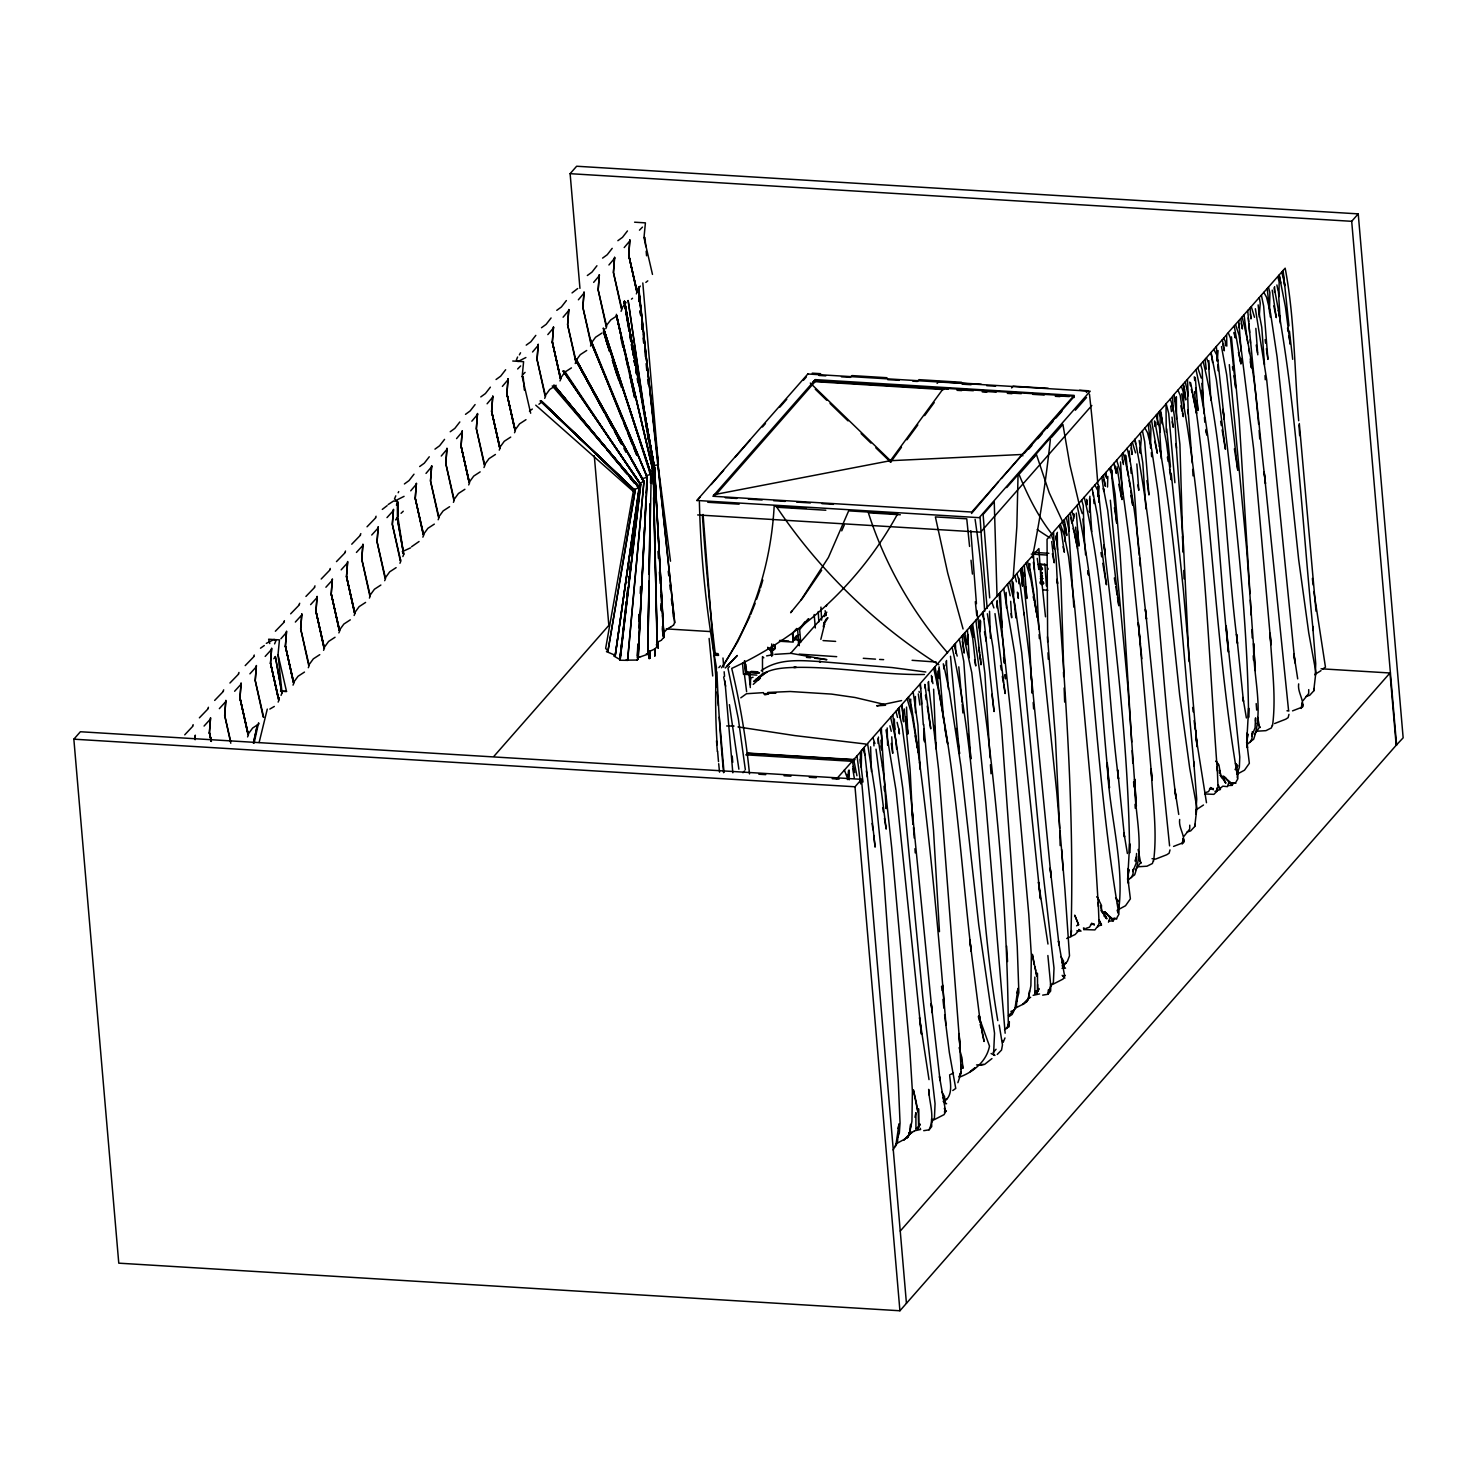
<?xml version="1.0" encoding="UTF-8"?>
<svg xmlns="http://www.w3.org/2000/svg" width="1477" height="1477" viewBox="0 0 1477 1477"><rect width="100%" height="100%" fill="white"/><g stroke="black" fill="none" stroke-linecap="round" stroke-linejoin="round"><path stroke-width="1.5" d="M918.676 1126.286L918.491 1108.747L918.676 1126.286L920.097 1124.071L917.771 1128.834L919.654 1125.252L915.795 1129.185M1037.629 984.55L1037.611 990.716L1035.432 991.122M1107.824 476.351L1107.51 487.022M1226.796 346.135L1226.649 334.411L1285.156 268.186C1294.683 318.09 1294.35 370.025 1298.689 420.742M939.243 678.534L939.095 666.773M1034.491 569.937L1033.402 554.706L1038.885 548.576L1041.23 583.563M1089.509 510.654L1089.509 512.094L1089.897 496.272M932.209 682.189L932.227 676.798M402.87 556.571L403.719 554.373L397.756 516.193L397.701 501.977L397.59 516.876L397.442 501.257L393.547 501.035L388.156 504.543M910.718 710.086L910.718 699.119M1219.43 773.302L1219.467 770.052L1221.645 777.696M899.918 717.471L899.216 707.557L919.931 684.146L920.633 688.633M955.841 653.406L955.397 643.474L1033.402 554.706M1018.853 583.71L1018.908 578.282M1136.57 853.466L1136.09 863.325L1132.841 871.485L1133.339 869.215L1133.007 873.996L1131.4 877.615L1128.336 879.59M1237.283 777.917L1238.28 772.84L1236.526 767.929L1235.769 769.702L1237.818 765.788L1235.64 763.424M860.408 763.646L860.463 751.996L861.534 750.371L899.216 707.557M979.343 628.094L979.417 622.666M1098.353 484.659L1098.297 496.586L1098.205 492.063M640.796 656.674L647.831 654.219L649.012 581.218M649.123 574.368L650.286 503.639M1013.665 592.314L1013.296 583.415M1189.76 825.181L1189.687 829.095L1183.982 836.296M1308.733 689.611L1308.677 693.525L1302.954 700.744M648.957 581.421L647.72 654.569L651.191 474.468L603.576 330.257L650.766 473.969L650.618 483.108L650.766 473.969L603.798 329.26L651.191 474.468L646.04 475.539M649.16 569.993L650.268 503.694M1255.487 721.164L1255.561 717.896L1255.062 727.755L1251.831 735.934L1252.311 733.663L1251.979 738.445L1250.373 742.063L1247.326 744.039M915.445 712.634L915.408 696.498M980.654 621.06L980.211 631.639L979.879 619.842M1155.568 425.874L1155.642 422.2M1173.403 411.677L1172.535 396.205L1226.242 335.224M1208.703 369.158L1208.869 360.72M1216.753 788.072L1216.697 791.487L1213.891 794.349L1204.623 793.961M1274.503 292.132L1274.614 286.649M999.227 1025.075L1002.477 1044.867L1001.535 1050.036L997.252 1054.449M1179.68 819.458C1178.443 827.489 1184.72 834.523 1183.631 842.536L1173.569 846.413M1298.671 683.888C1297.415 691.938 1303.693 698.953 1302.603 706.985L1292.541 710.862M875.843 447.845L890.576 462.098L890.502 460.713L810.301 383.06M1101.344 910.866L1101.491 905.475L1097.005 896.539L1099.257 900.896M1220.371 773.505L1218.95 764.975L1215.977 760.987L1218.23 765.344M898.164 1133.856L897.444 1142.441L895.265 1146.724M1150.509 447.863L1150.915 428.293L1149.512 422.699L1166.184 403.756L1168.713 413.431L1174.898 482.702M1269.482 312.312L1269.888 292.723L1268.485 287.147M1073.687 513.608L1073.539 518.815L1073.908 514.476M928.294 690.553L928.627 681.488M1225.282 345.784L1225.393 342.184M646.206 493.004L646.981 476.886L590.597 341.353L647.295 477.219L641.646 478.862M1112.089 471.034L1111.923 475.225L1111.701 469.889M1188.265 395.854L1187.453 379.607M278.488 699.655L279.338 697.587M293.369 682.688L298.059 676.263L304.484 672.072M339.193 630.476L343.883 624.033L350.307 619.842M469.04 482.517L473.729 476.074L480.154 471.883M514.864 430.287L519.553 423.862L525.978 419.671M910.552 1127.376L910.663 1124.311L909.204 1135.111L906.638 1138.028L895.671 1144.066M1029.524 990.882L1028.158 999.56L1024.226 1003.603L1014.625 1008.496M1216.753 351.12L1217.27 361.034L1217.251 354.314M637.307 658.003L638.138 643.972M638.803 627.873L639.375 614.1M640.243 593.422L640.538 586.535M637.325 655.899L637.824 644.378M638.821 621.355L639.116 614.432M652.077 468.911L654.625 468.264L624.273 301.862L654.477 467.914L663.856 637.75L654.643 468.154L624.494 301.031L654.311 467.821L654.828 476.979L654.311 467.821L624.42 301.4L654.477 467.914L663.967 637.122L661.327 640.298M937.544 685.439L937.895 671.038M637.067 660.053L638.193 658.945L644.544 527.012M644.747 522.969L645.984 497.38M957.871 1082.678L961.102 1073.059L960.807 1064.732M1042.264 576.159C1038.811 571.968 1044.904 577.156 1040.583 575.938M638.119 659.185L647.295 477.219L646.298 476.609M637.898 659.462L647.295 477.293M1183.465 841.595L1182.191 843.995L1183.132 838.641L1183.871 840.136L1183.428 842.296L1183.132 838.641M1302.437 706.043L1301.163 708.443L1302.105 703.089L1302.843 704.584L1302.4 706.745L1302.105 703.089M878.058 743.448L878.446 737.041M997.012 607.896L997.381 601.49M1157.506 424.49L1157.543 413.597M1099.073 486.099L1098.297 496.586M1218.063 350.547L1217.27 361.034M946.166 665.758L946.535 660.477M1073.244 520.956L1073.317 519.719M575.568 359.908L643.954 481.354L627.651 660.348L619.805 660.237L640.704 484.161L562.959 370.838L640.76 484.345L620.137 659.887M996.735 605.607L997.104 600.456M1124.994 458.59L1125.271 455.008M194.964 739.386L195.296 735.158L195.149 739.719M1048.319 989.904L1047.987 994.261L1042.67 995.129M966.863 644.637L967.989 634.427L967.657 640.556L967.398 635.165M1013.148 578.486L1016.859 526.514L1018.041 474.671L1006.686 487.613M1140.207 452.534L1141.259 438.577L1140.318 433.204L1149.512 422.699M1259.198 316.983L1260.232 303.025L1259.29 297.652M626.396 660.201L627.522 660.367L643.954 481.354L575.661 359.225M278.027 654.699L281.885 691.31L286.52 691.439L278.027 654.699L279.448 639.892L268.629 639.227L269.756 643.547M423.474 534.914L415.24 498.174L416.403 483.201L415.24 498.34L423.216 534.729L427.905 528.304L434.33 524.113M530.668 413.228L522.175 376.487L523.596 361.68L512.759 361.016M652.483 274.408L643.99 237.668L645.412 222.861L634.593 222.196M397.701 501.977L396.427 505.06M898.034 1133.874L897.665 1137.364L899.327 1133.136L900.047 1123L898.293 1081.847L883.578 875.159L875.307 793.278L867.59 743.706M1252.016 734.844L1252.367 731.595M626.488 601.268L619.749 660.219L622.039 639.818M626.968 596.708L628.002 587.68M629.257 576.344L628.482 583.101L629.165 576.362M632.285 549.149L631.491 555.887L632.211 549.149M632.784 544.625L633.541 537.813L632.987 542.354M622.555 635.276L623.571 626.211M624.069 621.688L626.359 601.287M626.876 596.745L627.891 587.68M620.082 660.053L639.836 488.425M848.592 773.357L849.035 769.979L848.703 776.127L848.463 770.717M1028.971 568.663L1029.672 563.549L1029.709 569.919M1127.763 877.43L1129.665 843.644L1129.628 853.004C1128.576 749.928 1115.855 647.277 1103.984 544.976L1105.239 554.503L1098.814 495.293M1246.736 741.879L1248.637 708.092L1248.6 717.453C1247.548 614.358 1234.846 511.725 1222.956 409.406L1224.211 418.933L1217.786 359.742M540.231 401.079L635.147 490.641L607.97 650.969L606.493 651.615L615.189 655.271L639.486 487.465L554.207 386.402L639.227 487.188L615.263 655.53L613.841 656.028L620.118 659.665M615.226 655.548L639.227 487.188M1127.616 878.464L1128.89 869.491L1127.56 879.553M1238.557 327.58L1239.037 324.22M1246.588 742.894L1247.862 733.94L1246.81 742.34M993.596 1053.821L994.538 1033.254L978.734 924.787L960.936 766.323L949.526 692.196L943.766 665.019M673.567 625.066L674.749 622.371L638.673 286.704M640.76 484.345L640.741 484.511A2.511 0.942 -4.9 0 1 640.169 485.028L637.381 485.933M800.719 642.144L799.555 628.722L804.891 621.872M607.97 650.969L635.147 490.641L633.319 491.416L535.745 405.16M1056.83 535.671L1057.384 532.348M1175.526 401.781L1176.375 396.796L1176.541 419.025M944.929 1104.057L944.523 1096.525L941.938 1092.112M1063.883 968.487L1063.458 960.955L1060.892 956.542M633.319 491.416L605.644 648.458L607.952 650.711M1195.761 814.141L1196.721 799.168L1193.748 761.818L1194.154 766.028C1183.686 659.185 1177.704 551.604 1159.445 445.703L1161.42 456.541M915.001 1117.314L915.888 1112.624L915.943 1128.262M273.817 658.724L275.35 656.563L281.885 693.193L281.055 695.39M1187.028 832.049L1190.702 830.868L1194.745 826.474L1196.924 807.79L1189.742 768.354L1179.68 695.205L1158.116 492.469L1151.617 448.934L1147.555 432.816L1144.897 427.905M1306 696.498L1309.693 695.298L1313.718 690.922L1315.896 672.22L1308.733 632.802L1298.671 559.635L1277.088 356.917L1270.589 313.382L1266.527 297.246L1263.869 292.354M1194.745 826.474L1195.281 824M1313.718 690.922L1314.253 688.448M254.118 743.005L258.604 722.733M898.016 1128.539L899.068 1123.868L896.004 1144.232L893.179 1150.029M1016.951 992.969L1018.022 988.316L1014.957 1008.662L1012.133 1014.459L1008.902 1016.601M259.121 742.506L267.282 709.089M1118.994 907.653C1124.311 859.762 1108.359 810.91 1107.233 762.686L1109.467 787.758C1099.331 693.71 1097.411 597.705 1077.065 505.356L1140.318 433.204M1004.508 1029.561L1006.797 1028.398L1009.345 1021.604L1009.16 1026.737L1005.523 1028.583M824.498 616.592L825.458 612.881M1170.006 849.903L1169.138 853.189L1166.775 854.74L1155.623 859.097L1152.042 858.691M1288.978 714.351L1288.129 717.637L1285.747 719.188L1274.596 723.545M1083.472 927.888L1083.878 929.568L1094.919 929.919L1098.094 925.654M1217.066 790.084L1216.697 791.487L1218.027 787.647L1217.214 766.914M1053.747 544.201L1054.393 549.056L1053.563 531.757L1077.065 505.356M760.489 587.901L762.852 580.055M1153.574 861.146C1157.562 830.757 1152.392 799.371 1151.174 768.815L1152.005 780.336L1138.305 622.777L1140.466 643.99M1272.546 725.595C1276.534 695.205 1271.365 663.819 1270.165 633.245L1270.977 644.784L1253.622 448.713L1241.437 351.046L1239.018 335.094L1235.566 324.589M192.619 725.816L193.155 724.672M192.896 726.149L184.736 734.826M207.906 708.406L208.442 707.261M208.165 708.738L199.377 717.84M223.175 691.014L223.71 689.851M223.433 691.328L214.663 700.43M238.462 673.604L238.997 672.441M238.72 673.937L229.932 683.02M253.73 656.194L254.266 655.049M253.989 656.527L245.2 665.61M283.898 621.817L284.433 620.672M284.156 622.149L275.368 631.233M299.166 604.407L299.702 603.262M299.443 604.739L290.655 613.823M314.453 586.997L314.989 585.852M314.712 587.329L305.924 596.431M329.722 569.605L330.257 568.442M329.98 569.919L321.192 579.021M344.99 552.195L345.526 551.032M345.267 552.527L336.479 561.611M360.277 534.785L360.813 533.622M360.536 535.117L351.748 544.201M375.546 517.375L376.081 516.23M375.804 517.707L367.035 526.791M398.716 491.601L398.181 492.746M414.003 474.191L409.018 480.597L404.403 483.958M429.272 456.781L424.287 463.206L419.671 466.547M444.559 439.371L439.574 445.796L434.958 449.137M459.827 421.96L454.842 428.385L450.227 431.746M475.096 404.569L470.111 410.975L465.495 414.335M490.382 387.159L485.398 393.565L480.782 396.925M505.651 369.748L500.666 376.173L496.05 379.515M520.55 352.781L519.387 354.849M535.819 335.371L530.834 341.796L526.218 345.138M551.087 317.961L546.102 324.386L541.487 327.728M566.374 300.551L561.389 306.976L556.774 310.336M596.93 265.749L591.945 272.156L587.329 275.516M612.198 248.339L607.213 254.746L602.598 258.106M627.467 230.929L622.482 237.354L617.866 240.696M1153.315 860.648L1152.411 863.51L1146.983 866.205L1137.825 866.777M1272.288 725.096L1271.383 727.939L1265.955 730.653L1256.816 731.207M663.948 637.122C661.161 633.781 667.364 628.131 670.743 627.023M960.53 1072.948L959.127 1077.213L960.382 1073.373M1108.488 922.202L1110.039 917.531L1112.532 918.934L1104.611 911.9L1113.104 920.928L1108.895 921.094M1227.867 785.524L1232.076 785.376L1223.584 776.33L1231.504 783.364L1229.012 781.979L1227.461 786.632L1222.79 786.189L1220.039 788.533M1097.725 927.039L1099.054 923.199L1098.223 902.465M756.519 599.459L759.898 589.858M1134.964 861.036L1136.515 856.715M1047.655 642.033L1047.045 539.29L1053.267 532.495M1166.258 431.949L1166.018 403.719L1172.258 396.944M647.646 651.855C650.729 650.877 659.204 648.145 656.342 644.618M750.63 614.598L755.172 603.299M825.237 622.057L827.969 617.792C824.738 617.995 821.84 630.919 824.184 625.842L820.843 639.356M860.463 751.996L836.462 779.044M1003.197 1042.282L1004.988 1037.943M400.618 559.672L400.304 560.854L392.328 524.132L393.491 509.307L392.328 524.446L400.821 561.186L399.953 563.272M606.161 325.826L610.813 319.863L617.257 315.672M1008.311 1025.887C1007.166 891.997 992.913 756.427 972.623 623.848M955.397 643.474L920.393 683.389L923.31 724.856M841.742 530.852L844.272 525.018M749.873 616.481L737.577 641.923L723.065 666.016M1042.319 572.559L1041.396 574.387M1041.58 576.547L1040.325 578.726L1042.522 578.855L1040.454 576.528M639.523 487.742L633.153 489.699L635.055 490.512M1083.878 929.568L1084.598 928.221M923.716 1130.68L929.051 1129.831C935.31 1117.295 929.125 1102.673 928.682 1089.361L929.236 1095.159M616.371 315.469L653.296 470.701L649.289 471.994M1091.798 923.143L1089.564 927.15L1086.038 928.368M416.532 483.976L410.717 490.826M431.801 466.566L426.004 473.415M447.069 449.156L441.272 456.024M462.356 431.746L456.559 438.614M477.625 414.335L471.828 421.203M492.893 396.944L487.096 403.793M508.18 379.534L502.383 386.383M538.348 345.156L532.551 352.006M553.617 327.746L547.819 334.596M568.903 310.336L563.088 317.204M584.172 292.926L578.375 299.794M599.44 275.516L593.643 282.384M614.727 258.124L608.93 264.974M629.996 240.714L624.199 247.564M1117.037 917.531L1118.92 914.263C1097.873 791.949 1093.866 667.419 1076.991 544.625M1236.009 781.961L1237.892 778.711C1216.863 656.379 1212.839 531.868 1195.982 409.074L1196.536 413.449L1194.542 391.59M247.582 736.912L248.45 734.826L239.957 697.919L248.191 734.641L239.957 697.772L241.12 682.928L239.957 698.086L247.933 734.475L252.622 728.05L259.047 723.841M278.138 702.092L279.005 700.006L270.513 663.118L271.657 648.126L270.513 663.265L278.747 699.84L270.513 662.951L278.008 697.495M293.037 685.125L293.886 683.039L285.393 646.132L286.556 631.141L285.393 646.298L293.628 682.872L285.393 645.984L292.908 680.528M308.305 667.715L309.173 665.629L300.68 628.74L301.825 613.749L300.68 628.888L308.656 665.278L313.327 658.853L319.77 654.662M323.574 650.305L324.442 648.218L315.949 611.33L324.183 648.052L315.949 611.164L317.112 596.339L315.949 611.478L323.925 647.886L328.614 641.443L335.039 637.252M338.861 632.894L339.728 630.808L331.217 593.92L332.38 578.929L331.217 594.068L339.47 630.642L331.217 593.754L338.731 628.316M354.129 615.484L354.997 613.417L346.504 576.51L354.738 613.232L346.504 576.362L347.667 561.518L346.504 576.676L354.48 613.066L359.151 606.622L365.594 602.431M369.416 598.093L370.265 596.006L361.773 559.1L362.936 544.108L361.773 559.266L369.748 595.656L374.438 589.231L380.863 585.04M384.685 580.683L385.552 578.596L377.06 541.69L378.204 526.717L377.06 541.856L385.035 578.245L389.706 571.821L396.131 567.63M422.865 537.166L423.733 535.08L415.24 498.34M438.152 519.756L439.02 517.67L430.509 480.93L431.672 465.79L430.509 480.93L438.484 517.319L443.174 510.894L449.599 506.703M453.421 502.346L454.288 500.26L445.796 463.52L446.959 448.38L445.796 463.52L453.771 499.928L458.442 493.484L464.886 489.293M468.707 484.936L469.557 482.85L461.064 446.109L462.227 430.97L461.064 446.109L469.298 482.684L461.064 445.962L468.578 480.357M483.976 467.544L484.844 465.458L476.351 428.718L477.496 413.56L476.351 428.718L484.308 465.107L488.998 458.664L495.423 454.473M499.244 450.134L500.112 448.048L491.619 411.308L492.783 396.15L491.619 411.308L499.595 447.697L504.266 441.272L510.71 437.081M514.531 432.724L515.381 430.638L506.888 393.897L508.051 378.758L506.888 393.897L515.122 430.472L506.888 393.75L514.402 428.145M544.699 398.347L545.548 396.261L537.056 359.52L538.219 344.381L537.056 359.52L545.031 395.91L549.721 389.485L556.146 385.294M559.968 380.937L560.835 378.85L552.343 342.11L553.487 326.971L552.343 342.11L560.318 378.518L564.989 372.075L571.433 367.884M575.236 363.527L576.104 361.44L567.611 324.7L568.774 309.561L567.611 324.7L575.587 361.108L580.276 354.665L586.701 350.474M590.523 346.116L591.391 344.049L582.88 307.308L584.043 292.151L582.88 307.308L590.855 343.698L595.545 337.254L601.97 333.063M605.792 328.725L606.659 326.639L598.167 289.898L599.33 274.74L598.167 289.898L606.142 326.288M621.078 311.315L621.928 309.228L613.435 272.488L614.598 257.349L613.435 272.488L621.411 308.878L626.1 302.453M636.347 293.905L637.215 291.818L628.722 255.078L629.867 239.939L628.722 255.078L636.679 291.486L640.298 286.076M826.049 606.438L826.825 605.164M721.514 667.789C753.381 620.063 771.031 563.476 774.151 506.316L806.11 508.254M403.719 554.373L397.165 517.744L395.633 519.904M821.655 570.288L802.731 597.963L790.62 612.733L792.189 610.961M274.611 643.88L275.885 640.796L274.15 639.412L266.322 643.363M395.781 495.847L394.507 498.931L396.242 500.297L404.07 496.346M517.596 357.028L516.341 360.111L518.058 361.477L525.886 357.526M1235.049 769.535L1237.32 766.157L1235.474 763.535M210.288 719.225L204.066 726.056M225.575 701.815L219.353 708.646M240.843 684.423L234.621 691.254M256.112 667.013L249.908 673.844M271.399 649.603L265.177 656.434M286.28 632.636L280.888 638.784M301.566 615.226L295.345 622.057M316.835 597.816L310.613 604.647M332.103 580.406L325.9 587.237M347.39 562.995L341.169 569.845M362.659 545.604L356.437 552.435M377.946 528.194L371.724 535.025M393.214 510.784L386.992 517.615M801.18 599.736L828.431 557.438L848.666 510.857L897.647 513.83A478.234 412.545 41.3 0 1 731.724 668.398A820.27 707.594 41.3 0 1 749.504 773.93M1042.485 576.067L1041.267 576.898L1042.522 578.855M1074.001 397.571L1073.779 396.168L943.563 388.229L890.428 460.695L1022.546 454.454L1022.822 455.895M713.576 494.758L890.446 460.676L890.631 462.135L901.487 447.236M906.933 439.795L917.826 424.914M924.657 415.628L934.184 402.612M944.708 1101.085C952.665 1095.232 950.634 1084.58 949.729 1076.179M1063.662 965.533L1067.409 961.287L1069.496 955.841L1064.917 889.449L1056.757 792.281L1043.962 669.543L1038.257 621.429L1034.472 602.044M993.153 1052.529L996.07 1049.279M673.549 625.066L670.761 627.023M900.25 1231.061L1389.986 672.977L1396.19 745.257L899.918 1310.764L118.769 1263.167L73.85 739.183L80.386 731.743L861.516 779.339L906.435 1303.323M579.944 288.329L570.122 173.677L576.639 166.236L1358.231 213.87L1403.15 737.835L1396.19 745.257M697.089 500.611L700.043 497.232M711.194 484.548L723.638 470.369M734.974 457.427L750.094 440.201M762.446 426.982L765.474 423.53M779.838 407.154L786.761 399.27M803.433 380.272L806.405 376.893M715.717 494.887L815.064 381.675M493.964 756.279L608.838 625.38L594.289 455.71M937.12 383.411L938.67 381.638L981.226 384.242M718.228 653.702L714.148 653.074M718.837 667.622L720.388 665.85M729.509 666.404L727.958 668.176L738.352 718.893L745.331 769.702M771.769 656.453L770.532 649.622A3.729 3.212 41.3 0 1 768.354 647.886M779.413 641.24L793.223 642.089L792.429 633.338L796.694 628.482M799.555 628.722L808.214 618.863M800.239 628.759L808.879 618.9M1011.616 387.953L1013.167 386.18L1048.227 388.322M793.721 638.913L796.675 635.535M798.799 634.741L793.112 641.221L793.26 633.393M798.374 644.323L798.706 639.098L799.279 645.726M790.712 653.277L826.825 612.143M742.986 772.729L744.537 770.939M998.452 481.89L971.497 513.498M1001.461 478.474L1022.546 454.454M1024.189 453.457L1073.853 396.851M1028.841 449.026L1031.851 445.482M1037.869 438.743L1042.393 433.463M1046.898 428.441L1052.935 421.462M1055.944 418.028L1061.963 411.178M1086.37 392.513L1087.94 390.74L1079.595 390.223M1033.143 457.464L1050.553 437.635A478.234 161.676 -86.5 0 1 1032.294 557.734M1051.55 437.34L1062.905 424.397L1069.865 464.83L1078.598 501.737M1075.348 410.218L1086.5 397.535M1091.817 405.473L980.617 532.182L697.679 514.938M1040.731 566.762L1040.473 563.734M1038.866 568.091L1041.285 566.799C1040.066 568.996 1043.87 568.017 1041.377 567.87M1039.273 568.83L1040.38 568.885L1039.273 568.83L1040.196 566.725M1041.063 568.239L1041.285 566.799M1046.399 585.926L1044.867 564.011M1041.156 569.31L1042.577 569.014L1040.713 570.362L1040.916 572.854L1042.024 572.91M899.918 1310.764L854.998 786.779L861.516 779.339M1396.614 745.276L1351.695 221.31L1358.231 213.87M1047.968 568.276L1048.061 569.365M1041.747 578.43L1041.95 580.923M1041.193 582.326L1041.396 580.886L1040.085 582.252M1042.282 582.381C1041.267 579.556 1044.553 583.95 1042.596 582.03M1041.377 584.486L1040.491 582.972M1042.374 583.47L1043.777 583.175L1041.913 584.504L1041.58 583.046M1042.467 584.541L1042.688 583.12M1008.477 1015.696L1013.813 1010.286L1010.896 1011.413M663.708 633.799L662.434 615.521M740.789 697.846L746.494 693.728L763.572 692.639M758.439 680.103L760.489 677.832L753.233 684.368M642.477 227.107L639.467 230.172M520.643 365.927L517.652 368.973M929.051 1129.831L931.692 1126.619L931.636 1118.846L931.821 1122.003L934.443 1117.96L935.052 1103.651L922.7 996.292L902.816 788.552L895.782 739.552L890.613 717.324M726.85 666.238L737.3 655.474L725.281 668.01M577.692 288.532L572.042 292.926M387.122 505.669L382.303 509.399M1034.749 993.615L1039.033 988.519L1036.725 993.264L1038.608 989.682L1037.611 990.716L1037.445 973.195M525.092 372.389L522.876 374.493M403.276 511.208L401.061 513.313M411.548 546.748L419.062 541.505M656.637 642.569L660.828 640.556M755.652 679.549L767.246 671.869L761.597 674.675L753.713 681.543L764.107 673.383L761.597 674.675C771.788 668.121 784.509 667.715 796.269 667.364L793.721 667.438C837.404 666.349 880.643 675.211 924.417 674.472M264.291 645.541L260.487 648.2M991.953 1058.566L984.55 1064.419L976.537 1064.954M1079.484 929.79L1075.164 934.498L1066.708 938.523M647.794 280.852L645.855 282.402M631.491 299.148L632.525 298.262M540.877 402.704L538.92 404.255M274.316 706.449L269.829 709.071M532.329 409.055L529.431 411.123M410.514 547.875L402.261 551.641M1203.497 805.002L1195.798 810.061M1233.664 782.847L1231.836 783.068L1235.954 783.179L1233.664 782.847L1232.076 785.376M1114.692 918.399L1112.846 918.62L1116.981 918.731L1114.692 918.399L1113.104 920.928M1062.018 968.377L1063.754 967.01L1062.129 962.155M1011.597 1013.204L1016.398 1006.889L1017.173 996.569L1016.619 1001.794L1018.872 992.581L1017.228 946.295L1001.609 728.863L992.913 646.926L987.356 613.767M1250.151 741.712L1253.622 739.294C1264.201 708.646 1252.644 674.971 1253.604 643.437L1255.302 670.54L1246.736 550.072L1229.307 364.634M1131.179 877.264L1134.65 874.846C1145.229 844.198 1133.671 810.522 1134.631 778.988L1136.33 806.091L1127.763 685.623L1110.335 500.205M952.776 1090.524L955.748 1088.438L949.323 1052.436L944.615 1014.736M1254.398 734.42L1259.586 727.109L1257.666 717.231M1135.425 869.971L1140.613 862.66L1138.158 849.478M1322.69 669.007L1325.46 667.161L1313.847 591.52M1314.77 674.509L1321.01 670.632M1076.604 925.821L1078.505 924.565L1074.721 915.149L1078.635 924.86M637.547 657.763L639.596 656.877M1027.309 1001.351L1025.592 1002.458L1029.1 997.954L1022.749 1004.508L1028.158 999.56L1030.891 985.694L1031.352 955.674L1028.804 914.632L1010.711 712.745L1003.012 641.72L997.086 603.151M908.373 1136.902L906.638 1138.028L910.164 1133.505L903.795 1140.059L909.204 1135.111L911.937 1121.265L912.398 1091.245L909.85 1050.202L891.776 848.315L884.058 777.29L878.132 738.703M759.843 676.928L762.797 675.1M1028.066 998.729L1030.651 997.307M909.112 1134.299L911.715 1132.877L908.743 1133.099L914.152 1131.364M761.227 670.743C778.508 658.133 800.663 660.459 820.75 661.622L819.015 661.511L892.145 667.567L925.802 671.998M1118.052 909.777L1125.529 905.733L1130.385 898.847L1128.04 879.923L1128.465 883.412L1128.206 868.421M1053.064 984.199L1063.015 979.085L1064.622 976.149L1058.418 941.015L1059.046 945.04L1050.165 868.014L1051.126 877.153L1029.894 661.087L1023.893 612.493M934.11 1119.751L944.061 1114.637L945.668 1111.701L939.464 1076.585L940.092 1080.61L931.212 1003.585L932.172 1012.724L908.687 775.093L902.041 725.17L897.942 709.089M949.545 1074.998L953.477 1072.967M960.622 1076.678C974.137 1071.397 986.654 1061.021 989.498 1046.122L978.642 1016.01M637.049 660.053L626.008 660.164M1063.311 976.371L1065.342 975.374M946.388 1110.926L944.357 1111.923L945.372 1111.369L944.32 1108.415M1064.695 963.706L1066.154 963.004M945.742 1099.276L947.2 1098.574M1214.943 791.34L1220.427 789.493L1218.137 784.712M1205.01 792.817L1208.537 791.58L1210.771 787.592L1213.245 789.604L1210.771 787.592L1209.552 788.995L1213.374 788.515M1033.143 995.313L1039.568 993.929M914.208 1130.884L920.614 1129.48L920.226 1128.262M1098.537 925.913L1101.454 925.045L1099.183 920.263L1101.454 925.045M753.067 677.26L750.538 677.888L750.482 684.996M639.615 656.877L640.76 656.674M764.754 694.836L768.538 694.042M653.739 465.624L658.41 464.72L638.47 287.701M980.119 1065.139L983.424 1064.492M766.6 655.88L770.699 655.123M908.743 1133.099L911.604 1132.564M774.797 654.366L791.1 653.351L826.88 659.684L814.639 658.207M772.323 693.285L776.145 692.713L763.609 693.839M901.561 700.578L876.71 705.84L885.554 705.267M1090.561 924.565L1094.383 924.067M726.684 725.964L734.051 726.056M643.99 237.668L644.987 237.575L645.763 246.677M522.175 376.487L523.172 376.395L524.335 390.057M767.726 692.473L790.121 691.494L831.551 694.098L855.017 697.495L884.243 704.381M657.8 463.003L670.503 561.205M835.631 641.387L823.04 640.593M646.354 653.776L647.831 654.219M879.572 659.444L883.634 659.628M912.084 660.311L936.233 662.047M570.122 173.677L1351.695 221.31M812.239 373.164L820.584 373.681L819.033 375.453L825.754 375.86M886.994 377.724L851.952 375.583L850.383 377.355L841.428 376.82M961.509 382.266L918.952 379.663L917.402 381.454L912.823 381.177M887.732 379.644L899.142 380.327M962.173 384.168L971.072 384.722M986.673 385.663L995.572 386.217M813.845 381.011L948.216 389.19M957.354 389.743L973.343 390.722M982.482 391.276L996.181 392.125M1007.609 392.808L1021.309 393.657M1032.737 394.341L1044.165 395.042M1055.575 395.744L1069.293 396.575M813.125 381.546L943.729 389.596M957.096 390.334L961.675 390.611M982.242 391.867L986.802 392.144M1007.369 393.38L1011.948 393.676M1055.353 396.316L1059.932 396.593M725.318 497.749L736.82 498.451M748.322 499.152L762.132 499.983M773.634 500.685L785.136 501.386M796.638 502.088L810.43 502.937M821.932 503.639L833.434 504.34M707.741 502.272L739.109 504.174M825.828 510.23L776.847 507.239A478.234 412.545 41.3 0 0 938.855 664.816M900.324 514.771L868.384 512.814C884.834 564.251 912.158 612.087 947.588 652.797M1032.866 552.324L1048.892 553.303M1031.297 554.097L1047.341 555.075M1040.159 564.103L1044.553 564.362M1038.128 564.528L1047.267 565.082M1039.882 567.094L1040.971 567.15M1040.639 578.356L1042.836 578.504M1041.1 581.236L1042.19 581.31M1040.399 581.901L1041.488 581.975M1040.177 583.341L1041.285 583.397M666.275 628.888L709.939 631.547M1321.066 668.786L1390.429 673.014M793.961 639.172L798.448 639.43M793.426 639.615L797.986 639.91M779.708 640.409L788.644 640.944M718.69 655.068L715.182 654.865L715.034 653.129M718.376 655.437L713.982 655.16L716.751 687.303M751.073 671.407L757.941 671.813M759.51 672.773L745.793 671.943L744.851 660.865M758.827 673.217L745.331 672.404L744.353 661.031M756.87 675.1L743.466 674.269L742.506 663.081M280.464 691.07L286.52 691.439M747.362 753.048L855.072 759.621M747.196 753.344L854.02 759.861M745.793 754.821L853.503 761.393M758.864 774.225L765.732 774.631M784.065 775.757L790.952 776.163M809.267 777.29L816.153 777.714M832.197 778.693L839.065 779.099M73.85 739.183L854.998 786.779M863.288 658.299L875.51 659.148M836.702 656.674L799.168 654.126M1043.427 589.877L1047.802 590.283M806.442 657.376L810.541 657.782M865.633 744.02L794.848 735.601L738.002 726.906M1286.984 710.788L1288.886 711.009M1076.77 930.861L1081.035 931.101L1078.745 929.421M653.369 467.618L624.9 302.988M890.502 460.713L890.576 462.098M652.022 470.111L653.314 470.905L657.302 645.763L655.049 555.5M771.216 650.009L770.348 649.825A3.729 3.212 41.3 0 1 767.782 647.258M639.855 483.644L564.362 372.112M993.578 1054.873L994.944 1055.427L991.104 1053.526M657.967 464.313L674.657 622.943M1220.334 775.296L1225.818 778.102L1223.584 776.33M1103.171 911.789L1106.827 913.654L1104.611 911.9M637.325 486.598L638.784 486.967L554.152 385.552M1062.092 965.847L1065.545 968.21M943.157 1101.399L946.609 1103.781M1103.928 915.943L1106.531 918.251L1101.214 910.663M763.812 657.8L762.483 656.637L762.501 671.943M634.888 490.401L540.379 400.655L634.648 490.309L542.004 401.892M541.856 401.67L634.353 490.235M541.45 401.541L544.736 404.698M548.041 407.874L613.86 471.126M618.789 475.871L633.596 490.106L620.414 477.422M541.32 401.282L615.484 472.658M541.284 401.264L616.906 474.154M621.835 478.899L633.356 489.995L621.706 478.733M815.286 389.208L826.732 400.285M830.019 403.461L848.02 420.89M861.109 433.573L870.932 443.082M541.32 400.839L618.42 475.539M1220.187 775.093L1225.522 782.699L1223.473 778.305M1062.148 975.318L1064.899 978.088M1093.128 923.993L1094.272 925.156M1118.846 901.339L1115.578 897.794L1118.329 901.708M402.815 552.712L403.479 553.45L397.165 517.744M552.25 385.885L639.486 487.465M554.263 385.737L638.193 486.801L553.93 384.943M554.835 386.365L604.038 446.146M611.275 454.934L606.936 449.654L627.208 474.246M614.174 458.461L618.512 463.723M621.411 467.249L625.75 472.529M554.927 386.014L604.075 445.999M1257.185 723.232L1260.25 727.496M1139.229 860.223L1141.278 863.066M564.399 372.13L640.353 483.847M564.491 370.949L639.596 483.422L643.954 481.354M824.941 624.236L824.018 622.389M1223.639 338.215L1226.298 342.959M1104.648 473.766L1107.325 478.511M575.513 359.871L643.529 481.004L575.698 359.243M575.624 358.745L643.141 480.856M574.756 358.062L604.222 412.249M610.776 424.287L612.955 428.293M615.152 432.318L621.688 444.355L615.097 432.078M623.885 448.362L626.063 452.387M575.698 359.483L604.148 411.917M612.9 428.053L606.327 415.942L611.607 425.93M575.661 359.465L590.911 387.657M593.089 391.682L603.982 411.825M611.663 425.634L575.808 358.634L607.139 417.271M618.18 437.783L620.358 441.826M609.299 421.314L611.46 425.358M613.62 429.401L615.78 433.444M1062.997 522.452L1049.224 492.764L1036.448 454.547L1019.038 474.375A478.234 161.676 -86.5 0 0 1052.381 534.656M1213.854 349.44L1216.439 354.388M1094.882 484.991L1097.466 489.958M1100.476 905.604L1102.673 913.248M1106.365 917.845L1105.793 916.682L1106.79 918.842L1104.501 913.857M1060.32 524.261L1064.123 534.748L1068.554 556.441L1074.554 605.718L1090.949 786.816L1098.39 906.583M1196.038 369.804C1216.476 462.116 1218.119 558.195 1228.439 652.188L1226.205 626.008M1242.102 317.112C1256.17 371.17 1258.478 428.127 1265.494 483.57L1264.146 471.846L1288.553 710.308M1123.129 452.664C1137.198 506.722 1139.505 563.679 1146.521 619.121L1145.395 609.355M1170.264 399.122C1176.19 414.575 1175.027 431.782 1176.541 448.103M1051.292 534.674C1057.218 550.127 1056.055 567.334 1057.55 583.655L1057.126 579.169C1066.043 697.938 1074.61 817.852 1070.88 936.75L1071.545 930.547M1177.963 390.186L1180.234 395.485L1183.317 416.662L1182.449 413.025M1058.991 525.757L1061.261 531.055L1064.345 552.213L1063.052 546.767M1127.08 448.269C1136.552 482.831 1134.89 519.886 1139.358 555.481M1116.575 460.141L1120.046 470.665L1130.256 546.767L1141.869 658.724M1071.748 511.356L1073.853 516.488M646.981 476.886L590.763 339.765M1228.329 332.99L1230.452 338.159L1235.695 387.676L1233.978 375.786M1109.356 468.541L1111.479 473.711L1116.723 523.227L1115.873 516.728M1197.736 367.57L1201.244 378.057M1078.764 503.14L1082.272 513.627M591.945 343.643L622.057 418.563M623.774 422.847L626.359 429.272M628.094 433.555L632.396 444.263M634.113 448.546L636.698 454.971M591.852 342.922L636.809 455.193M1251.296 306.699L1254.508 317.315M1132.324 442.251L1135.536 452.867M1206.469 357.803L1208.5 362.973L1210.918 400.138M997.787 1020.607C976.759 897.296 979.786 769.831 952.111 647.332M1203.201 361.607C1225.282 453.624 1225.448 549.721 1237.486 643.437L1236.563 634.168L1243.468 701.52L1242.932 697.476L1246.385 717.97M1084.229 497.158C1106.291 589.175 1106.476 685.291 1118.514 778.988L1117.591 769.739L1124.495 837.071L1123.96 833.028L1127.394 853.521M1281.685 272.008L1284.418 282.495L1288.959 325.863M1009.548 581.753L1014.736 604.001L1021.77 652.982L1041.654 860.74L1054.006 968.1L1053.396 982.39L1050.756 986.451L1050.645 991.067L1047.987 994.261L1050.701 985.214L1047.876 955.527M1025.998 562.995L1030.928 579.556L1037.352 617.331L1030.688 572.578L1027.42 561.408M907.044 698.566L911.974 715.126L918.399 752.882L915.112 735.841M963.336 634.464L971.774 672.644L977.977 726.352L985.75 802.325L1005.154 1033.217M844.382 770.034L846.524 775.831M1117.129 910.238L1118.311 913.469L1119.308 908.41L1117.554 903.499M1016.896 573.519L1020.072 584.246L1024.189 615.004M991.824 602.118L993.91 607.952M933.704 668.379C955.01 761.135 960.345 856.9 971.201 951.28L969.78 939.76L980.322 1022.49L979.454 1016.213L984.088 1041.47L981.596 1030.226M872.87 737.669L874.956 743.522M1234.292 326.14L1240.957 364.007L1240.163 358.56M943.175 1097.706L944.8 1102.581M1110.667 467.046L1115.08 493.983L1120.157 554.503L1131.714 742.008M1181.415 386.328L1183.225 391.793L1184.129 408.243M1062.443 521.879L1064.252 527.344L1065.083 541.616M908.466 696.959L911.752 708.148L917.66 747.491L917.439 746.383C929.956 838.881 938.486 931.95 945.982 1025.02M981.928 613.435L983.848 619.214M862.993 748.987L864.913 754.784M1274.189 287.775C1296.566 400.525 1301.514 516.193 1313.127 630.476L1312.721 626.266L1315.712 663.598L1315.324 675.229M1155.199 423.345L1161.236 455.507M959.312 639.006L963.779 661.308L970.814 759.012L969.854 747.251M1156.159 415.092L1159.002 426.004M603.631 328.466L650.268 473.803M1151.562 420.447L1157.322 453.199L1154.811 441.42M606.216 340.836L609.65 351.692M954.087 645.006L957.207 656.083M853.669 759.4L856.937 775.794M609.632 351.286L603.447 331.66L608.192 346.892M618.549 379.644L612.364 360.019L617.054 375.213M959.145 1047.673L961.97 1057.883L962.912 1068.406L962.321 1064.64M621.466 387.491L603.262 328.116L620.063 383.005M1200.653 364.616L1202.241 369.952L1202.98 396.962M1081.662 500.168L1083.25 505.503L1084.155 536.557L1083.509 531.185M963.059 628.962L947.717 573.076L935.384 516.913L966.752 518.815L969.577 546.435M1261.413 295.345L1263.647 306.053L1267.931 359.409L1266.38 348.627M1142.441 430.915L1144.675 441.623L1148.94 494.961L1146.909 480.579M1267.229 288.606L1270.331 317.038M1161.587 415.277L1160.22 410.532L1166.461 442.602L1171.298 479.84L1169.507 469.04M1148.238 424.176L1151.063 448.491M1255.376 308.73L1266.712 379.866L1294.997 662.988L1293.834 653.702L1297.711 678.866M1185.274 381.897L1187.582 392.513L1188.302 414.132M1066.302 517.448L1068.609 528.083L1073.816 607.121M1034.712 966.493L1035.802 970.426M1233.849 332.51L1235.307 337.864L1234.606 333.137M1014.865 575.79L1016.49 581.846M895.911 711.36L897.554 717.416M1181.674 393.824C1204.623 517.965 1207.946 645.283 1217.362 771.012M970.075 626.986L972.752 638.489L975.78 665.924L974.543 659.721M1002.458 1040.51L1002.772 1041.636M1258.699 311.333L1261.764 327.377L1264.534 364.819M1070.253 512.944L1076.973 545.567L1074.517 533.862M1222.328 339.728L1224.341 350.751L1223.011 344.233M1103.356 475.28L1105.368 486.302L1104.039 479.785M1033.161 596.763L1034.066 600.29M1190.647 382.801L1195.945 409.997L1192.622 394.728M281.885 693.193L275.35 656.563M825.68 614.45L825.975 615.614L825.145 610.666M1092.057 488.075L1097.393 515.178L1106.439 584.763L1102.765 563.309M1073.207 528.508L1074.074 532.071M1240.809 318.737L1242.379 328.946L1241.289 323.463M1121.837 454.288L1123.406 464.516M1191.311 389.374L1192.179 392.937M980.156 1024.244L981.116 1028.232M853.06 766.434L854.537 772.545L852.395 761.061M975.909 620.174L981.005 664.761L980.433 658.262M856.974 755.726L860.685 783.899M1277.863 276.605L1279.156 282.07L1278.934 296.637L1278.307 291.283M1158.891 412.175L1160.183 417.622L1159.962 432.207L1159.334 426.853M1010.176 595.766L1007.499 584.061M897.111 722.345L898.385 727.718M889.929 725.816L891.24 731.318M999.08 593.846L1002.108 627.448L1000.317 592.314M880.126 729.416L881.566 735.528L886.163 808.584M616.371 315.69L652.871 470.351L653.222 484.161M652.871 470.351L616.407 314.306M1034.177 964.518L1032.331 954.29L1036.78 976.26L1036.134 972.364M1064.308 519.738L1066.782 535.486L1065.083 524.483M263.718 717.416L255.226 680.509L256.389 665.518L255.226 680.675L263.201 717.065M230.67 741.38L224.689 715.33L225.833 700.338L224.689 715.477L230.781 743.245M211.396 741.417L209.402 732.74L211.34 741.38L209.402 732.574L210.565 717.748L209.402 732.887L211.285 741.214M1239.997 359.465L1240.809 363.01M1180.788 405.787L1182.025 411.215M1117.055 466.824L1121.985 499.577L1118.717 484.271M978.328 1016.49L979.177 1020.256M620.838 337.938L622.888 347.206M913.118 691.808L917.937 725.244L920.06 769.295M984.476 631.75L986.304 641.516M977.866 617.903L984.901 673.438L990.033 757.886M723.656 676.983L725.687 686.177M624.753 352.634L616.814 316.595L627.707 366.074M625.75 357.139L634.685 397.682L630.181 377.318M1178.738 814.436L1174.861 789.253L1176.024 798.559C1160.811 678.977 1158.43 557.494 1134.945 439.149L1135.573 443.912M1238.446 352.301L1239.591 357.692M1052.381 553.746L1054.227 562.811L1051.698 541.561M960.918 1057.606L961.638 1061.04M1248.25 317.85L1258.644 424.139M1189.723 382.1L1190.499 385.774M1070.751 517.67L1071.914 523.153M1003.714 588.585L1014.921 654.551L1040.399 898.644L1038.442 882.046L1047.968 944.043M1273.802 305.868L1276.294 317.629L1272.232 290.138M983.091 611.847L994.076 711.545L991.953 694.319M864.156 747.399L875.122 847.115L873.701 835.317M1033.402 562.239L1036.891 589.674L1038.829 629.147M964.869 632.987L966.364 644.009M1174.123 394.581L1179.901 444.3L1183.077 551.235M1276.885 284.987L1277.993 290.452M852.691 768.52L854.315 778.157M1195.299 377.484L1197.921 410.514L1196.998 400.489M1122.298 459.033L1123.037 462.689M1076.327 513.036L1078.948 546.084L1077.49 530.594M935.126 666.902L947.643 743.78L944.689 727.681M1172.129 421.813L1173.2 427.259L1171.999 417.123M919.063 691.402L919.285 692.491M1206.487 802.713L1195.853 735.804M1115.633 468.467L1116.446 472.788M931.895 678.091L932.929 683.611M1068.462 515.159L1069.293 531.406L1069.2 529.985M1024.263 565.1L1026.829 598.517L1025.666 586.683M1250.262 361.883L1251.351 367.736M1205.121 359.409L1206.284 369.176M1130.939 495.478L1132.73 505.245L1130.754 490.862M1280.393 320.989L1278.417 310.152L1280.208 319.937M729.398 704.621L738.888 769.185M1167.384 457.131L1168.159 461.47M928.221 682.208L938.652 769.923L960.235 1050.147L959.071 1033.568M1283.125 270.531L1284.695 285.744L1283.273 275.073M1287.538 328.06L1288.166 331.679M1244.04 314.933L1246.957 337.328M1222.125 429.899L1225.412 449.193L1216.365 379.626L1211.029 352.523L1212.58 362.493M1257.481 353.003L1256.244 345.046M1232.483 366.758L1233.092 370.358M1137.881 484.936L1138.804 490.364L1136.847 463.944M927.242 706.08L930.75 728.807L925.008 684.977M1022.269 567.593L1029.026 634.002L1031.352 677.057M624.106 302.028L624.882 306.551M625.657 311.075L629.147 331.457M629.922 335.981L630.697 340.504M631.473 345.027L632.248 349.551M634.205 360.868L634.981 365.41M1220.648 421.277L1221.368 425.598M1100.956 552.546L1101.676 556.847M624.236 301.382L629.184 330.682M630.033 335.464L630.716 339.765M631.584 344.566L633.504 355.92L631.565 344.399M634.279 360.462L635.055 365.004L634.261 360.314M635.793 369.416L636.55 374.069M1250.04 308.158L1250.982 318.903L1250.373 314.066M1131.068 443.709L1132.01 454.454L1131.179 447.845M1000.538 665.536L1001.258 669.856M978.586 647.388L979.509 652.871M866.334 770.939L867.368 777.087M631.473 344.307L632.248 348.849M635.682 369.287L636.439 373.829M637.196 378.37L637.972 382.912M1206.063 430.859L1206.764 435.143M1003.732 684.922L1005.154 693.544L994.981 613.62M884.428 818.332L886.218 829.095L876.027 749.171M1288.849 335.63L1290.27 344.27L1285.452 307.031L1279.193 274.98L1280.744 282.882M1127.099 467.47L1128.539 476.499M1017.339 592.148L1018.355 598.388L1017.93 592.831M979.86 655.013L980.562 659.296M925.451 695.187L926.153 699.544M898.736 729.786L899.401 733.94L898.995 728.401M1234.384 448.823L1237.781 470.203L1226.649 374.604L1221.497 346.597M1114.415 507.719L1115.578 514.938M1114.36 577.95L1115.412 584.375M1115.763 586.517L1117.147 595.065M1002.311 676.318L1003.363 682.762M882.674 807.587L883.375 811.87M962.321 641.332L964.204 653.074L962.118 635.959M929.015 1079.613L919.506 1017.616L921.463 1034.214L895.985 790.103L885.978 729.915M860.223 759.344L862.993 782.016M891.277 743.411L892.736 753.344L891.739 736.838M1248.803 349.2L1249.468 353.501M1129.148 480.468L1130.163 486.912M1117.48 597.206L1118.809 605.755L1107.676 510.174L1103.448 488.389L1103.836 491.453M1248.711 321.82L1247.714 310.41M1247.234 339.138L1247.788 342.756M1205.897 429.401L1206.432 432.983M628.187 300.625L648.661 439.906M1121.191 494.112L1121.837 498.58M628.113 300.496L646.871 430.01M647.535 434.57L648.2 439.112M1265.124 339.618L1265.641 343.218M1011.8 579.538L1015.899 617.921M892.846 715.09L896.687 749.19M1011.099 613.601L1011.69 617.774L1010.674 601.287M881.178 745.848L881.695 749.467M872.076 823.428L872.999 829.889M1037.242 558.361L1038.811 569.494M918.306 693.913L919.876 705.046M904.312 708.942L910.09 769.572L912.86 824.037M1201.743 390.297L1203.146 401.005M1172.978 410.477L1172.092 403.184M957.724 738.666L959.533 753.676L950.505 656.268M946.314 661.327L948.474 689.094M1170.689 406.009L1171.446 411.603M1101.805 476.849L1103.799 491.195M968.1 734.383L968.967 740.826M956.321 728.456L957.151 734.494M1250.244 358.893L1251.407 367.533M1238.76 320.915L1241.234 351.655M1216.328 346.486L1217.639 361.034M1195.595 387.749L1196.315 393.214M1000.889 615.706L1004.674 663.025M907.192 725.816L906.066 716.843M1231.43 336.83L1239.129 418.933L1249.985 593.551M1223.676 414.779L1224.211 418.933M1104.704 550.349L1105.239 554.503M1086.61 499.337L1087.312 504.728L1087.146 500.426M746.623 691.734L744.371 674.047L749.042 674.324L750.334 687.562M1188.025 409.868L1192.308 463.076M1041.987 583.526L1045.513 616.795M1176.098 443.617L1183.557 546.712L1189.059 661.604M943.323 663.801L943.988 669.081M1171.224 473.342L1183.446 590.948L1197.053 746.771L1195.687 730.1L1196.979 745.608M1145.45 609.669L1169.581 845.859M1194.302 376.82L1194.727 380.494M709.108 638.415L712.708 675.986M1289.458 331.254L1292.689 359.317M1312.37 578.449L1313.108 584.984M1192.659 707.465L1193.158 711.822M1194.136 720.536L1195.115 729.269M668.25 571.322L668.767 575.845M669.819 585.058L670.318 589.581M671.37 598.776L672.146 605.625M672.663 610.223L673.438 617.072M638.47 287.941L658.225 464.424M1258.146 304.908L1259.05 313.863M1204.807 422.256L1204.438 417.456M1139.173 440.478L1142.792 462.947L1145.949 508.919M958.795 666.847L962.118 702.295M1249.616 332.473L1248.822 323.592M1166.719 428.902L1170.467 466.806M941.551 986.23L942.031 990.605M942.954 999.375L943.895 1008.145M906.509 707.095L907.875 734.069L907.58 729.749M881.381 727.866L882.12 750.298M975.318 601.674L976.759 615.484M638.803 297.32L639.283 301.899M640.243 311.019L640.723 315.58M641.664 324.718L642.144 329.279M641.701 324.386L642.181 328.965M643.141 338.122L643.603 342.701M971.017 560.245L972.438 574.055M641.664 324.349L642.126 328.928M934.221 725.558L935.126 735.786M860.943 755.393L861.276 767.191L861.534 750.371M1226.205 627.134L1239.775 756.999L1239.369 767.338L1237.024 774.206L1244.502 770.182L1249.357 763.295L1247.031 744.371L1247.437 747.86L1247.179 732.869M1130.643 468.024L1131.179 473.397M1125.991 455.71L1127.32 469.723M1089.528 498.543L1091.761 531.646M931.378 675.451L931.913 680.786M923.716 724.376L933.519 830.443L939.464 931.673M638.895 290.877L641.387 315.93M641.83 320.435L642.735 329.574M643.178 334.079L644.101 343.236M644.747 349.994L645.449 356.88M646.114 363.637L646.797 370.524M647.683 379.534L648.163 384.186M1299.298 423.53L1316.025 611.201M1120.508 461.895L1122.483 494.093M1077.564 549.001L1075.57 527.16M1034.897 992.71L1034.842 977.054M1201.927 383.374L1204.217 413.855M1082.955 518.925L1085.577 554.817M1003.585 657.523L1004.083 662.896M960.733 1065.139L961.102 1069.293L959.256 1035.839M1098.094 487.539L1098.906 502.346M1047.488 636.753L1055.39 736.949L1059.674 828.32M1000.594 613.398L1001.258 625.399M1005.135 674.62L1005.505 678.885L1005.191 674.804M885.628 803.765L885.997 808.048M1042.171 568.294L1042.264 569.383M1043.371 582.455L1043.464 583.544M814.178 614.524L815.322 627.965M797.525 628.611L798.835 643.99M771.677 643.954L772.766 655.123M771.677 646.243L772.434 655.105M771.511 645.911L771.769 650.342M771.4 649.806L771.917 654.329M750.002 673.254L750.538 679.549M745.94 664.484L746.513 671.13M732.223 756.076L732.758 762.298M722.973 657.985L723.748 667.179M724.155 671.758L724.542 676.355M724.93 680.952L732.814 772.766M717.139 691.882L718.32 705.655M719.299 717.139L724.025 772.231M646.169 251.238L646.557 255.779M642.809 282.956L658.244 463.003M1093.146 492.672L1093.442 496.254M884.058 786.207L884.446 790.786M848.518 771.751L849.183 779.838M1093.737 499.872L1094.051 503.546M989.535 611.238L990.458 638.286M880.957 740.125L881.658 748.95M870.599 746.79L871.467 771.529M1255.838 328.374L1257.795 354.812M1097.78 486.69L1098.076 490.272M894.36 718.967L894.693 729.656L894.379 725.115M716.511 740.826L717.342 751.424M1256.188 703.587L1256.687 710.086M989.682 597.853L983.11 514.494L994.243 501.792L997.049 596.634M970.795 530.76L976.445 603.668M976.98 610.518L977.516 617.349M969.226 657.763L967.417 629.922M703.07 514.458L713.834 653.443M1139.524 557.586L1140.152 566.042M1024.263 572.264L1024.54 575.901M1133.597 781.868L1133.985 786.964M1032.441 691.864L1031.241 675.875L1031.426 680.158M913.155 822.855L912.288 811.445L912.86 824.314M1106.015 472.326L1106.421 477.754M1061.631 849.533L1063.145 870.175M962.229 704.067L962.875 712.948M942.677 985.085L944.191 1005.726M1278.713 295.972L1280.337 323.26M1259.142 430.49L1259.733 438.946M1159.74 431.524L1161.365 458.812M1013.647 594.086L1012.853 582.012M1151.358 452.59L1151.635 456.688M1033.18 702.498L1033.623 708.886M943.932 722.585L939.335 668.49M933.63 689.187L936.03 748.857L935.661 742.285M913.488 827.434L914.226 838.068M657.948 551.383L658.447 558.38M659.407 572.097L660.182 583.433M660.994 594.954L662.102 610.906M1039.088 634.538L1039.365 638.581M873.738 742.34L873.978 745.922M1298.966 425.007L1299.668 435.641M914.965 848.684L915.242 852.912M661.031 605.884L661.327 610.444M662.49 628.667L662.933 635.498M1250.262 339.599L1250.484 343.107M1129.96 460.916L1129.24 451.02M660.957 603.798L661.401 611.053M662.379 626.543L662.97 636.162M1253.234 655.77L1253.493 660.127M923.863 733.681L924.251 740.254M818.221 611.515L818.849 621.891M1006.612 946.018L1007.536 961.545M990.439 764.754L990.993 773.745M847.115 774.299L847.429 779.561M1192.659 469.409L1193.028 475.871M1161.679 416.865L1162.048 423.659M1135.038 804.263L1135.278 808.325M921.002 693.581L921.593 704.067M882.544 765.252L882.784 769.535M1250.336 599.994L1251.148 615.06M1132.176 750.611L1132.785 763.129M1265.032 375.509L1265.254 379.755M1217.786 364.801L1218.1 370.727M1154.571 420.927L1154.848 426.447M1057.255 533.345L1057.55 550.035M1139.819 447.568L1140.078 452.977M1056.369 540.896L1056.166 536.317L1060.911 579.852L1063.92 675.432M961.029 1071.471L961.102 1073.059M924.842 684.368L924.99 687.987M1251.85 629.627L1252.219 637.953M1031.703 686.602L1031.98 693.045L1031.721 686.196M1047.987 652.779L1048.264 659.204M923.863 728.678L924.417 741.749M1182.468 536.502L1183.132 552.416M1063.495 672.072L1063.68 676.614M1064.142 687.987L1064.677 702.11M1183.779 570.417L1184.056 578.873M1006.132 592.406L1006.502 607.841M887.197 727.958L887.603 745.202M1056.221 535.449L1056.332 539.087M1059.747 830.628L1060.154 845.601M653.554 497.675L654.828 547.801M653.296 470.701L657.099 646.335M1241.455 358.523L1241.492 363.12M774.816 648.828A4.265 3.692 41.3 0 1 769.019 648.477M773.413 644.36A3.729 3.212 41.3 0 1 772.397 649.935L772.582 649.732A3.729 3.212 41.3 0 0 774.188 644.895M774.613 644.674A4.265 3.692 41.3 0 1 773.523 649.954A4.265 3.692 41.3 0 1 767.929 648.108M699.396 501.755A1138.342 982.002 41.3 0 0 716.456 667.475A739.072 637.566 41.3 0 0 717.157 744.777M719.557 772.157A739.072 637.566 41.3 0 1 718.69 763.72M718.505 761.615A739.072 637.566 41.3 0 1 717.6 751.091M715.053 652.022A1138.342 384.832 -86.5 0 1 702.387 514.993M723.582 772.693A739.072 249.853 -86.5 0 1 716.936 671.869M987.208 608.302A1138.342 384.832 -86.5 0 1 980.137 517.873M1089.454 394.156A1138.342 384.832 -86.5 0 1 1097.836 484.179M821.674 620.1A820.27 277.307 -86.5 0 1 820.917 607.102M1050.147 537.997A478.234 412.545 41.3 0 1 1037.205 529.541M975.097 519.332A1138.342 982.002 41.3 0 1 984.661 611.46M630.771 562.755L629.977 569.494L630.697 562.755M635.055 524.224L634.261 530.926L635.018 524.224M636.31 512.888L635.775 517.338L636.292 512.888M637.824 499.3L637.289 503.731L637.806 499.3M257.33 725.207L253.398 743.226L257.33 725.17M807.827 373.995L696.83 500.463L979.214 517.67L1090.192 391.202L807.827 373.995M815.286 379.626L712.929 496.254L971.755 512.039L1074.111 395.393L815.286 379.626M974.635 1068.111L970.463 1071.527L974.635 1068.111M639.135 487.152L554.023 386.402L639.135 487.152M634.427 483.071L630.088 477.791L634.427 483.053M620.285 441.789L618.106 437.746L620.285 441.734M1225.338 782.293L1224.765 781.111L1225.762 783.272L1225.338 782.293M1115.633 468.689L1113.916 463.224L1116.335 473.434L1115.633 468.689M916.109 1101.657L913.377 1089.86L917.845 1111.83L916.109 1101.657M973.472 636.993L971.331 625.491L973.472 636.993M1184.536 389.614L1183.299 384.186L1185.754 399.935L1184.536 389.614M636.956 291.652L628.722 255.078L636.956 291.652M560.577 378.684L552.343 342.11L560.577 378.684M499.854 447.882L491.619 411.308L499.854 447.882M1088.494 574.996L1087.792 570.694L1088.494 574.996M1021.53 575.181L1020.829 569.051L1022.527 586.221L1021.53 575.181M902.595 710.732L901.893 704.603L903.573 721.791L902.595 710.732M639.338 301.511L638.858 296.932L639.301 301.493M640.76 315.247L640.279 310.668L640.723 315.21M1050.627 983.922L1050.756 986.451L1050.627 983.922M920.005 768.095L919.599 762.04L919.913 767.966M656.268 502.143L655.105 481.557L656.268 502.198M658.151 648.108L657.893 641.516L658.151 648.108M654.828 655.991L654.736 648.901L654.828 655.991M650.065 658.133L650.046 650.914L650.065 658.133M649.234 658.613L649.197 651.265L649.234 658.613"/></g></svg>
